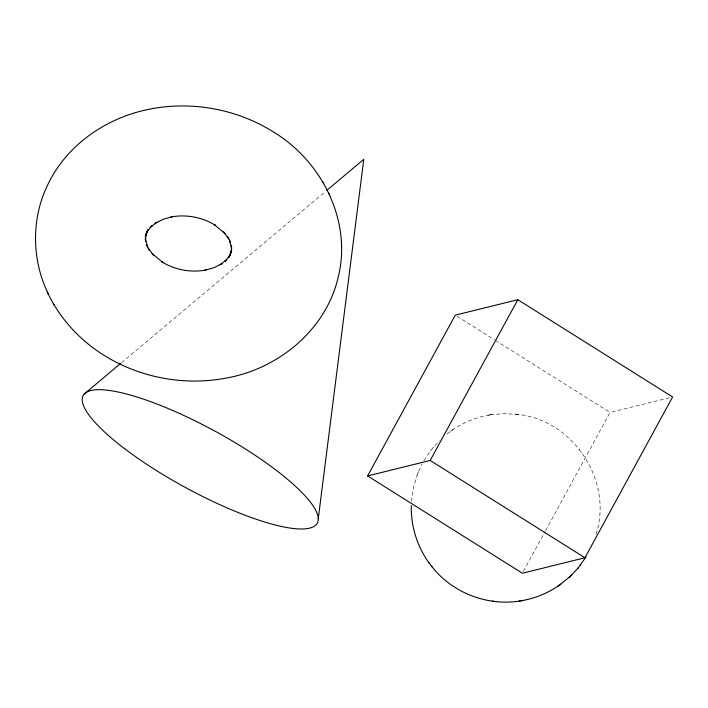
<?xml version="1.0" encoding="UTF-8"?>
<svg xmlns="http://www.w3.org/2000/svg" width="708" height="708" viewBox="0 0 708 708"><rect width="100%" height="100%" fill="white"/><g stroke="black" fill="none" stroke-linecap="round" stroke-linejoin="round"><path stroke-width="0.53" stroke-dasharray="3.54 2.66" d="M411.498 501.388L413.428 487.856L417.224 474.882M596.048 534.151C613.509 480.882 572.807 419.587 517.274 414.322M418.658 471.28L422.118 463.97M417.056 475.307L418.835 470.82M523.442 571.285L545.089 531.575M545.611 530.611L610.039 412.454L670.476 397.515M423.968 460.634L430.278 451.058L439.287 440.792M432.977 447.668L433.385 447.155M430.278 451.058L430.668 450.571M121.519 362.691L325.662 191.337M446.828 434.075L451.509 430.614M452.076 430.225C463.289 422.437 476.272 417.171 489.741 414.915M450.288 431.464L453.297 429.375M490.334 414.826L504.255 413.587L518.752 414.499M488.184 415.189L491.883 414.561M515.114 414.056L516.601 414.242M457.129 316.326L494.423 339.769M495.352 340.362L610.039 412.454M579.064 448.845L579.48 449.394M581.71 452.332L582.091 452.828"/><path stroke-width="1.06" d="M318.264 518.707L363.779 159.335L326.512 190.62M367.602 475.926L455.262 315.157L517.822 299.696L672.6 396.993L584.95 557.762L522.38 573.223L367.602 475.926L430.172 460.465L584.95 557.762M430.172 460.465L517.822 299.696M586.038 556.913L577.701 568.497L570.807 575.825M577.701 568.497L578.117 567.993M580.418 565.09L580.817 564.595M559.585 585.038L570.232 576.356M569.223 577.33L571.807 574.869M84.252 393.984L120.67 363.408M521.354 600.738C534.823 598.481 547.797 593.224 559.019 585.428M557.798 586.286L560.798 584.197M431.606 566.267C452.138 592.853 487.688 606.606 520.761 600.835M519.212 601.101L522.911 600.472M492.343 601.163L493.812 601.34M494.494 601.419L495.981 601.605M411.295 505.716C410.817 526.203 417.216 546.806 429.375 563.329M429.004 562.833L432.03 566.816M47.241 291.935C59.268 317.795 79.172 339.619 103.218 354.823L104.35 355.513C140.113 377.771 184.222 385.957 225.604 378.196L226.817 377.948C278.51 368.691 325.733 329.955 338.043 277.872C352.398 221.781 322.184 161.512 273.784 132.184L272.651 131.493C236.888 109.227 192.78 101.04 151.388 108.802L150.184 109.059C107.837 117.068 68.11 143.644 48.755 182.744C31.028 217.135 31.338 259.686 48.445 294.227M322.476 181.301L323.609 183.461M328.556 192.771L329.76 195.063M53.392 303.546L54.516 305.697M145.698 234.277L145.591 241.455L145.308 238.561L147.6 246.853L146.397 244.561L149.459 250.375L148.335 248.225L153.406 255.048L152.07 253.499L162.769 262.411L161.645 261.721C174.726 269.863 190.859 272.863 206.001 270.022L204.798 270.27L213.86 267.695L222.038 263.65L220.144 264.73L226.808 259.606L224.94 261.323L230.011 255.384L228.374 257.65L230.277 254.455L229.056 257.066L231.631 250.358L230.87 253.234L231.543 249.747L231.295 252.721L231.401 245.552L231.684 248.446L229.401 240.145L230.604 242.437L227.534 236.622L228.666 238.782L223.595 231.959L224.923 233.507L214.223 224.586L215.356 225.277C202.276 217.135 186.133 214.143 171 216.984L172.203 216.728L163.141 219.303L154.964 223.356L156.857 222.277L150.193 227.392L152.061 225.675L146.99 231.622L148.627 229.357L146.715 232.543L147.945 229.932L145.361 236.64L146.131 233.764L145.459 237.26L145.698 234.277M124.758 448.792A133.325 31.807 28.6 0 0 316.565 524.23A133.325 31.807 28.6 0 0 159.335 404.958A133.325 31.807 28.6 0 0 124.758 448.792"/></g></svg>
